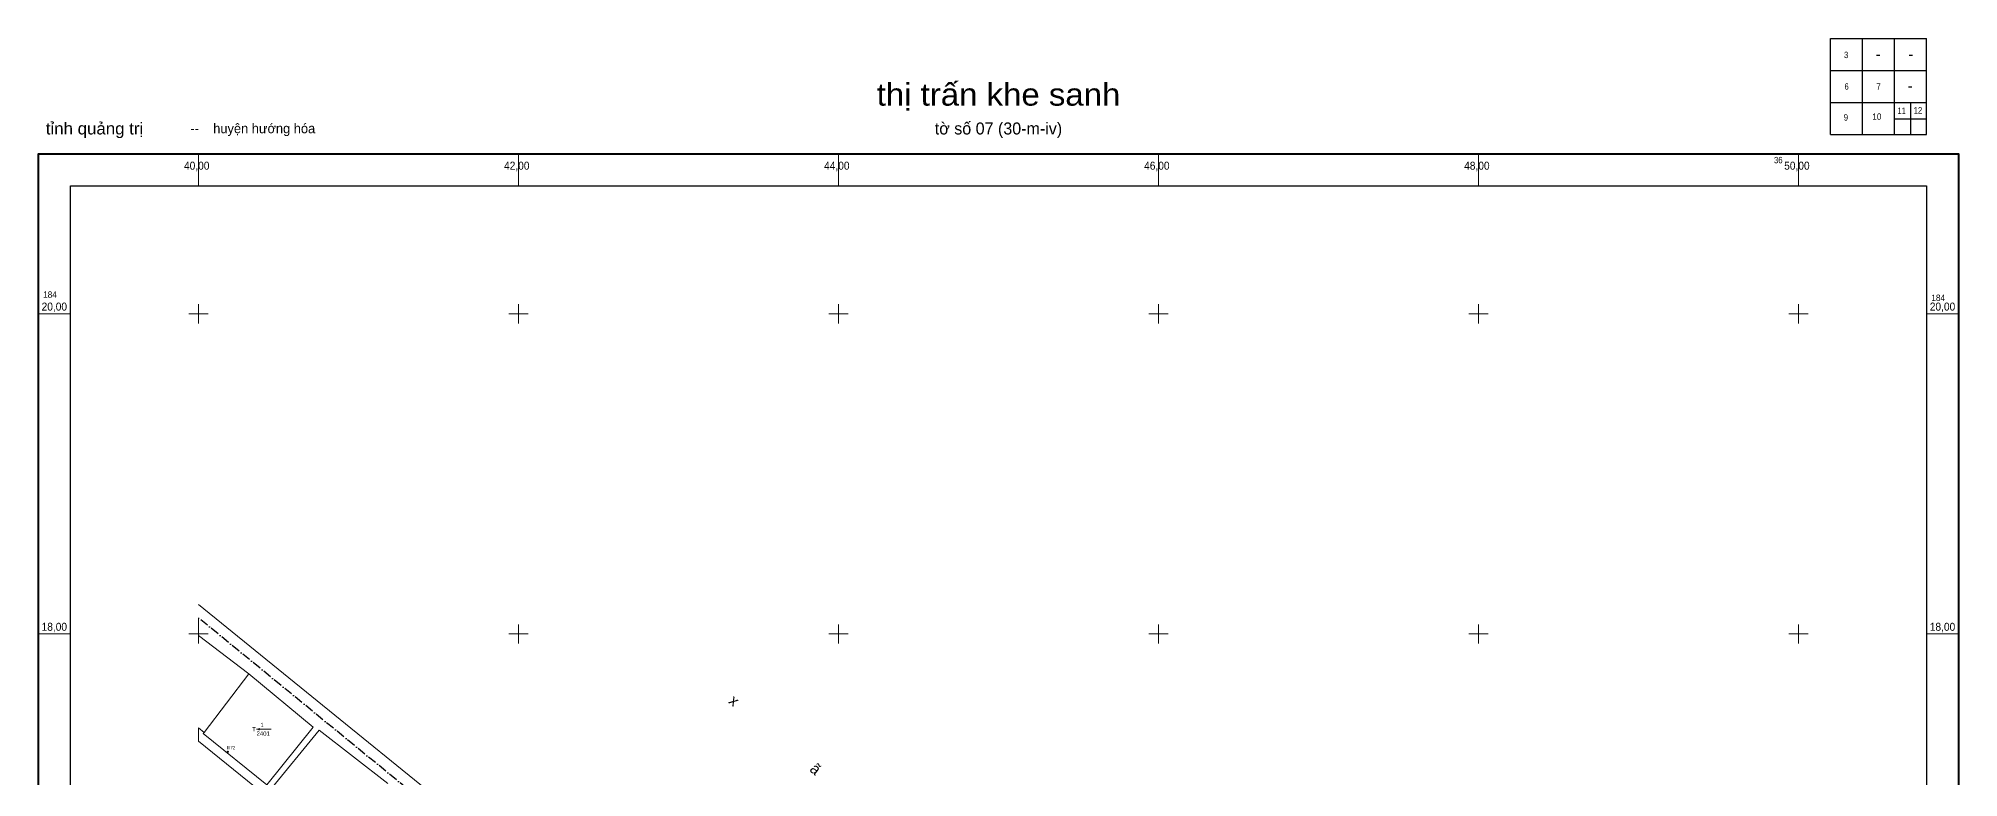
# Model space of a CAD drawing. Header units: metres. Extents: x 363900 to 365100, y 1840847 to 1842172.
# Drawn here: x 363900 to 365100, y 1841710 to 1842172 of the extents above; entities that cross this region are included whole.
import ezdxf
from ezdxf.enums import TextEntityAlignment as Align

# ---------------------------------------------------------------- set-up
doc = ezdxf.new("R2010")
doc.units = ezdxf.units.M
doc.header["$LTSCALE"] = 1.1
doc.linetypes.add('DOT_DASHED', pattern=[7.7, 5, -1.2, 0.3, -1.2])
for name, color, linetype, lineweight in [('10', 7, 'Continuous', 13), ('11', 7, 'Continuous', 13), ('13', 7, 'Continuous', 13), ('34', 7, 'Continuous', 13), ('63', 7, 'Continuous', 13)]:
    doc.layers.add(name, color=color, linetype=linetype, lineweight=lineweight)
doc.layers.add('12', color=7, linetype='Continuous')

msp = doc.modelspace()

# ---------------------------------------------------------------- hatches: boundary and pattern name
at = {"layer": '10'}
msp.add_hatch(color=256, dxfattribs=at).paths.add_polyline_path([(364018.419, 1841726.392, 1), (364018.269, 1841726.392, 1)])
at = {"layer": '11'}
msp.add_hatch(color=256, dxfattribs=at).paths.add_polyline_path([(364037.995, 1841740.49, 1), (364037.845, 1841740.49, 1)])
msp.add_hatch(color=256, dxfattribs=at).paths.add_polyline_path([(364037.995, 1841740.49, 1), (364037.845, 1841740.49, 1)])

# ---------------------------------------------------------------- linework, layer by layer
at = {"layer": '10'}
for p, q in [((364018.03, 1841726.39), (364017.72, 1841726.39)), ((364018.34, 1841727.02), (364018.34, 1841726.7)), ((364018.34, 1841726.08), (364018.34, 1841725.77)), ((364018.97, 1841726.39), (364018.66, 1841726.39))]:
    msp.add_line(p, q, dxfattribs=at)
for radius in [0.312, 0.075]:
    msp.add_circle((364018.344, 1841726.392), radius, dxfattribs=at)
at = {"layer": '11'}
for p, q in [((364037.61, 1841740.49), (364037.3, 1841740.49)), ((364037.61, 1841740.49), (364037.3, 1841740.49)), ((364037.92, 1841741.12), (364037.92, 1841740.8)), ((364037.92, 1841741.12), (364037.92, 1841740.8)), ((364037.92, 1841740.18), (364037.92, 1841739.86)), ((364037.92, 1841740.18), (364037.92, 1841739.86)), ((364038.54, 1841740.49), (364038.23, 1841740.49)), ((364038.54, 1841740.49), (364038.23, 1841740.49))]:
    msp.add_line(p, q, dxfattribs=at)
msp.add_lwpolyline([(364037.92, 1841740.8), (364037.61, 1841740.49), (364037.92, 1841740.18), (364038.23, 1841740.49)], close=True, dxfattribs=at)
msp.add_lwpolyline([(364037.92, 1841740.8), (364037.61, 1841740.49), (364037.92, 1841740.18), (364038.23, 1841740.49)], close=True, dxfattribs=at)
msp.add_circle((364037.92, 1841740.49), 0.075, dxfattribs=at)
msp.add_circle((364037.92, 1841740.49), 0.075, dxfattribs=at)
at = {"layer": '13'}
msp.add_line((364036.32, 1841740.49), (364045.5, 1841740.49), dxfattribs=at)
at = {"layer": '34'}
msp.add_line((364031.43, 1841775.15), (364003.67, 1841738.53), dxfattribs=at)
for points in [[(364000, 1841818.51), (364226.95, 1841634.28), (364439.41, 1841455.05), (364715.23, 1841228.68), (364889.83, 1841083.79), (364984.66, 1841005.61), (364991.26, 1841000)], [(364000, 1841810.09), (364000, 1841799.14), (364031.43, 1841775.15)], [(364003.67, 1841738.53), (364003.07, 1841737.74), (364042.69, 1841705.83), (364071.69, 1841741.73), (364031.43, 1841775.15)], [(364003.67, 1841738.53), (364000, 1841741.31), (364000, 1841740.82), (364000, 1841733.01)], [(364087.53, 1841670.32), (364044.34, 1841702.05), (364075.43, 1841739.97), (364118.37, 1841706.6)], [(364000, 1841733.01), (364039.51, 1841701.27), (364058.18, 1841686.79)]]:
    msp.add_lwpolyline(points, dxfattribs=at)
at = {"layer": '34', "linetype": 'DOT_DASHED', "lineweight": 25}
msp.add_lwpolyline([(364982.82, 1841000), (364874.35, 1841088.19), (364517.52, 1841384.21), (364495.36, 1841397.49), (364395.88, 1841482.42), (364363.94, 1841510.01), (364294.23, 1841569.53), (364000, 1841810.09)], dxfattribs=at)
at = {"layer": '63', "lineweight": 25}
for p, q in [((365020, 1842172), (365080, 1842172)), ((365020, 1842112), (365020, 1842172)), ((365040, 1842112), (365040, 1842172)), ((365060, 1842112), (365060, 1842172)), ((365048.76, 1842161.49), (365050.76, 1842161.49)), ((365069.12, 1842161.49), (365071.12, 1842161.49)), ((365020, 1842152), (365080, 1842152)), ((365020, 1842132), (365080, 1842132)), ((365068.77, 1842141.86), (365070.77, 1842141.86)), ((365069.94, 1842132), (365069.94, 1842112)), ((365060, 1842121.75), (365080, 1842121.75))]:
    msp.add_line(p, q, dxfattribs=at)
at = {"layer": '63'}
for p, q in [((364000, 1842080), (364000, 1842100)), ((364200, 1842080), (364200, 1842100)), ((364400, 1842080), (364400, 1842100)), ((364600, 1842080), (364600, 1842100)), ((364800, 1842080), (364800, 1842100)), ((365000, 1842080), (365000, 1842100)), ((363900, 1842000), (363920, 1842000)), ((363994, 1842000), (364006, 1842000)), ((364000, 1841994), (364000, 1842006)), ((364194, 1842000), (364206, 1842000)), ((364200, 1841994), (364200, 1842006)), ((364394, 1842000), (364406, 1842000)), ((364400, 1841994), (364400, 1842006)), ((364594, 1842000), (364606, 1842000)), ((364600, 1841994), (364600, 1842006)), ((364794, 1842000), (364806, 1842000)), ((364800, 1841994), (364800, 1842006)), ((364994, 1842000), (365006, 1842000)), ((365000, 1841994), (365000, 1842006)), ((365080, 1842000), (365100, 1842000)), ((363900, 1841800), (363920, 1841800)), ((363994, 1841800), (364006, 1841800)), ((364000, 1841794), (364000, 1841806)), ((364194, 1841800), (364206, 1841800)), ((364200, 1841794), (364200, 1841806)), ((364394, 1841800), (364406, 1841800)), ((364400, 1841794), (364400, 1841806)), ((364594, 1841800), (364606, 1841800)), ((364600, 1841794), (364600, 1841806)), ((364794, 1841800), (364806, 1841800)), ((364800, 1841794), (364800, 1841806)), ((364994, 1841800), (365006, 1841800)), ((365000, 1841794), (365000, 1841806)), ((365080, 1841800), (365100, 1841800))]:
    msp.add_line(p, q, dxfattribs=at)
at = {"layer": '63', "lineweight": 25}
msp.add_lwpolyline([(365020, 1842112), (365080, 1842112), (365080, 1842172)], dxfattribs=at)
at = {"layer": '63', "lineweight": 40}
msp.add_lwpolyline([(363900, 1840900), (363900, 1842100), (365100, 1842100), (365100, 1840900)], close=True, dxfattribs=at)
at = {"layer": '63', "lineweight": 25}
msp.add_lwpolyline([(363920, 1840920), (363920, 1842080), (365080, 1842080), (365080, 1840920)], close=True, dxfattribs=at)

# ---------------------------------------------------------------- texts
at = {"layer": '12', "width": 0.95}
msp.add_text('III72 ', height=2, dxfattribs=at).set_placement((364017.69, 1841728))
at = {"layer": '13'}
for s, width, p in [('T', 0.95, (364033.62, 1841739.14)), ('2401', 0.95, (364036.32, 1841736.44)), ('1', 0.85, (364038.75, 1841741.84))]:
    msp.add_text(s, height=2.7, dxfattribs=dict(at, width=width)).set_placement(p)
at = {"layer": '34'}
for s, p in [('x', (364332.592, 1841755.726)), ('ã', (364383.461, 1841713.042))]:
    msp.add_text(s, height=7, rotation=319.997, dxfattribs=at).set_placement(p, align=Align.CENTER)
at = {"layer": '63'}
for s, height, width, p in [('3', 4, 0.9, (365029.73, 1842159.71)), ('thị trấn khe sanh', 14, 1.1, (364500.005, 1842130)), ('6', 4, 0.85, (365030.005, 1842140)), ('7', 4, 0.9, (365049.995, 1842140)), ('9', 4, 0.9, (365029.56, 1842120.66)), ('10', 4, 0.95, (365048.93, 1842121.17)), ('11', 4, 0.8, (365064.41, 1842124.82)), ('12', 4, 0.9, (365074.595, 1842125.08))]:
    msp.add_text(s, height=height, dxfattribs=dict(at, width=width)).set_placement(p, align=Align.CENTER)
for s, height, width, p in [('tỉnh quảng trị ', 7.5, 1.05, (363904.63, 1842112)), ('40,00', 5, 0.95, (363991, 1842090)), ('42,00', 5, 0.95, (364191, 1842090)), ('44,00', 5, 0.95, (364391, 1842090)), ('46,00', 5, 0.95, (364591, 1842090)), ('48,00', 5, 0.95, (364791, 1842090)), ('50,00', 5, 0.95, (364991, 1842090)), ('184', 4, 0.95, (363903, 1842010)), ('184', 4, 0.95, (365083, 1842008)), ('20,00', 5, 0.95, (363902, 1842002)), ('20,00', 5, 0.95, (365082, 1842002)), ('18,00', 5, 0.95, (363902, 1841802)), ('18,00', 5, 0.95, (365082, 1841802))]:
    msp.add_text(s, height=height, dxfattribs=dict(at, width=width)).set_placement(p)
msp.add_text('tờ số 07 (30-m-iv)', height=7.5, dxfattribs=at).set_placement((364499.995, 1842112), align=Align.CENTER)
msp.add_text('   --    huyện hướng hóa', height=6, dxfattribs=at).set_placement((363988.31, 1842112.79))
at = {"layer": '63', "width": 0.9}
msp.add_text('36', height=4, dxfattribs=at).set_placement((364990, 1842094), align=Align.RIGHT)

doc.saveas('drawing.dxf')
